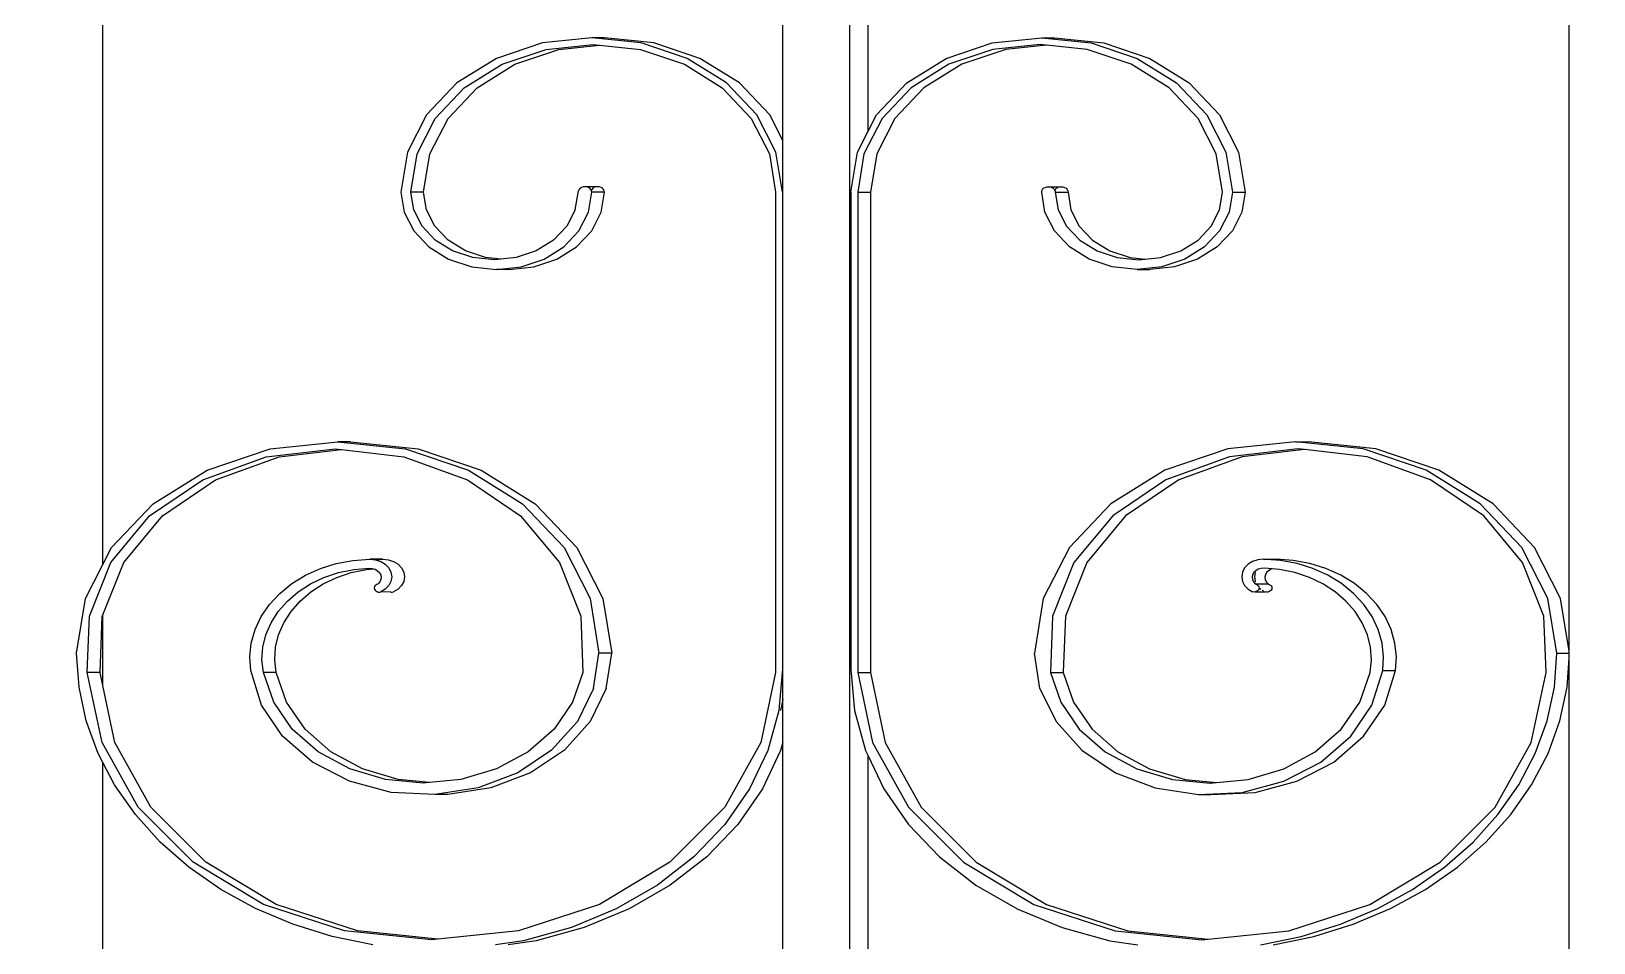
# Model space of a CAD drawing. Header units: millimetres. Extents: x 173236 to 801264, y -94969 to 615039.
# Drawn here: x 549722.2 to 550015, y -2214.4 to -2043.4 of the extents above; entities that cross this region are included whole.
import ezdxf

# ---------------------------------------------------------------- set-up
doc = ezdxf.new("R2010")
doc.units = ezdxf.units.MM
doc.header["$MEASUREMENT"] = 0
doc.header["$PDMODE"] = 2
for name, color, linetype in [('VOX-A-ANNO-DIMS', 160, 'Continuous'), ('VOX-A-STAIRS-STEPS', 140, 'Continuous'), ('VOX-A-WALL-PATT', 233, 'Continuous')]:
    doc.layers.add(name, color=color, linetype=linetype)
doc.styles.add('1.5 mm Rotis Annotative', font='', dxfattribs={"height": 1.5})
doc.styles.get('1.5 mm Rotis Annotative').set_extended_font_data('Rotis Sans Serif')
doc.dimstyles.new('1.5 mm Rotis Annotative', dxfattribs={"dimtxt": 1.5, "dimasz": 1, "dimexe": 1.5, "dimexo": 0, "dimgap": 1, "dimtad": 1, "dimdec": 0, "dimrnd": 5, "dimzin": 0, "dimdsep": 46, "dimtxsty": '1.5 mm Rotis Annotative', "dimblk": 'ARCHTICK', "dimcen": 0.09, "dimdle": 1, "dimadec": 0, "dimazin": 0, "dimtfac": 1, "dimtdec": 0, "dimtofl": 0, "dimtmove": 1, "dimatfit": 3, "dimfxl": 2, "dimfxlon": 1, "dimtolj": 1, "dimtzin": 0, "dimarcsym": 0})

# ---------------------------------------------------------------- blocks, each defined once
blk = doc.blocks.new('SS')
at = {"layer": 'VOX-A-WALL-PATT'}
for p, q in [((292474.49, -946.65), (292474.49, -501.86)), ((292602.77, -851.43), (292602.77, -567.55)), ((292606.12, -1446.61), (292606.12, -569.27)), ((292618.41, -853.16), (292618.41, -575.56)), ((292742.83, -930.8), (292742.83, -644.35)), ((292568.69, -834.34), (292559.66, -835.3)), ((292571.03, -834.34), (292562, -835.3)), ((292571.03, -834.34), (292568.69, -834.34)), ((292580.07, -835.3), (292571.03, -834.34)), ((292642, -835.3), (292651.03, -834.34)), ((292644.34, -835.3), (292653.37, -834.34)), ((292651.03, -834.34), (292653.37, -834.34)), ((292653.37, -834.34), (292662.4, -835.3)), ((292559.66, -835.3), (292551.24, -838.12)), ((292562, -835.3), (292553.58, -838.12)), ((292554.63, -839.2), (292562.68, -836.49)), ((292562.68, -836.49), (292570.15, -835.7)), ((292570.15, -835.7), (292571.32, -835.57)), ((292570.15, -835.7), (292577.61, -836.49)), ((292571.32, -835.57), (292579.95, -836.49)), ((292577.61, -836.49), (292585.67, -839.2)), ((292579.95, -836.49), (292588.01, -839.2)), ((292588.49, -838.12), (292580.07, -835.3)), ((292633.58, -838.12), (292642, -835.3)), ((292635.92, -838.12), (292644.34, -835.3)), ((292644.45, -836.49), (292636.4, -839.2)), ((292651.92, -835.7), (292644.45, -836.49)), ((292653.09, -835.57), (292651.92, -835.7)), ((292659.39, -836.49), (292651.92, -835.7)), ((292661.73, -836.49), (292653.09, -835.57)), ((292667.44, -839.2), (292659.39, -836.49)), ((292669.78, -839.2), (292661.73, -836.49)), ((292662.4, -835.3), (292670.82, -838.12)), ((292551.24, -838.12), (292544.01, -842.62)), ((292553.58, -838.12), (292546.35, -842.62)), ((292547.71, -843.49), (292554.63, -839.2)), ((292585.67, -839.2), (292592.58, -843.49)), ((292588.01, -839.2), (292594.92, -843.49)), ((292595.72, -842.62), (292588.49, -838.12)), ((292626.35, -842.62), (292633.58, -838.12)), ((292628.69, -842.62), (292635.92, -838.12)), ((292636.4, -839.2), (292629.49, -843.49)), ((292674.35, -843.49), (292667.44, -839.2)), ((292676.69, -843.49), (292669.78, -839.2)), ((292670.82, -838.12), (292678.05, -842.62)), ((292544.01, -842.62), (292538.47, -848.48)), ((292546.35, -842.62), (292540.81, -848.48)), ((292542.41, -849.1), (292547.71, -843.49)), ((292592.58, -843.49), (292597.88, -849.1)), ((292594.92, -843.49), (292600.22, -849.1)), ((292601.26, -848.48), (292595.72, -842.62)), ((292620.8, -848.48), (292626.35, -842.62)), ((292623.14, -848.48), (292628.69, -842.62)), ((292629.49, -843.49), (292624.18, -849.1)), ((292679.66, -849.1), (292674.35, -843.49)), ((292682, -849.1), (292676.69, -843.49)), ((292678.05, -842.62), (292683.6, -848.48)), ((292538.47, -848.48), (292534.98, -855.3)), ((292540.81, -848.48), (292537.32, -855.3)), ((292539.07, -855.62), (292542.41, -849.1)), ((292597.88, -849.1), (292601.22, -855.62)), ((292600.22, -849.1), (292603.56, -855.62)), ((292602.77, -851.43), (292601.26, -848.48)), ((292618.41, -853.16), (292620.8, -848.48)), ((292619.65, -855.3), (292623.14, -848.48)), ((292624.18, -849.1), (292620.85, -855.62)), ((292682.99, -855.62), (292679.66, -849.1)), ((292685.33, -855.62), (292682, -849.1)), ((292683.6, -848.48), (292687.09, -855.3)), ((292604.75, -855.3), (292602.77, -851.43)), ((292618.41, -862.62), (292618.41, -853.16)), ((292534.98, -855.3), (292533.79, -862.62)), ((292537.32, -855.3), (292536.13, -862.62)), ((292537.94, -862.62), (292539.07, -855.62)), ((292601.22, -855.62), (292602.35, -862.62)), ((292603.56, -855.62), (292604.69, -862.62)), ((292605.94, -862.62), (292604.75, -855.3)), ((292618.47, -862.62), (292619.65, -855.3)), ((292620.85, -855.62), (292619.71, -862.62)), ((292684.13, -862.62), (292682.99, -855.62)), ((292686.47, -862.62), (292685.33, -855.62)), ((292687.09, -855.3), (292688.28, -862.62)), ((292536.13, -862.62), (292533.79, -862.62)), ((292533.79, -862.62), (292534.38, -866.28)), ((292536.13, -862.62), (292536.72, -866.28)), ((292538.46, -865.83), (292537.94, -862.62)), ((292566.2, -862.62), (292565.68, -865.83)), ((292566.25, -862.36), (292566.2, -862.62)), ((292568.54, -862.62), (292566.2, -862.62)), ((292566.37, -862.11), (292566.25, -862.36)), ((292566.57, -861.91), (292566.37, -862.11)), ((292566.83, -861.75), (292566.57, -861.91)), ((292567.13, -861.64), (292566.83, -861.75)), ((292567.45, -861.61), (292567.13, -861.64)), ((292567.77, -861.64), (292567.45, -861.61)), ((292569.47, -861.64), (292567.77, -861.64)), ((292568.54, -862.62), (292568.02, -865.83)), ((292568.33, -861.91), (292568.07, -861.75)), ((292568.53, -862.11), (292568.33, -861.91)), ((292568.62, -862.29), (292568.53, -862.11)), ((292568.59, -862.36), (292568.54, -862.62)), ((292568.62, -862.29), (292568.59, -862.36)), ((292568.71, -862.11), (292568.62, -862.29)), ((292568.91, -861.91), (292568.71, -862.11)), ((292569.17, -861.75), (292568.91, -861.91)), ((292569.47, -861.64), (292569.17, -861.75)), ((292569.79, -861.61), (292569.47, -861.64)), ((292570.11, -861.64), (292569.79, -861.61)), ((292570.41, -861.75), (292570.11, -861.64)), ((292570.67, -861.91), (292570.41, -861.75)), ((292570.44, -866.28), (292571.03, -862.62)), ((292570.87, -862.11), (292570.67, -861.91)), ((292570.99, -862.36), (292570.87, -862.11)), ((292571.03, -862.62), (292570.99, -862.36)), ((292602.35, -862.62), (292602.35, -950.56)), ((292604.69, -862.62), (292602.35, -862.62)), ((292604.69, -862.62), (292604.69, -950.56)), ((292605.94, -862.62), (292605.94, -950.04)), ((292618.41, -862.62), (292618.47, -862.62)), ((292618.41, -950.04), (292618.41, -862.62)), ((292618.47, -862.62), (292618.47, -950.04)), ((292619.71, -862.62), (292619.71, -950.56)), ((292651.03, -862.62), (292651.07, -862.36)), ((292651.03, -862.62), (292653.37, -862.62)), ((292651.63, -866.28), (292651.03, -862.62)), ((292651.07, -862.36), (292651.2, -862.11)), ((292651.2, -862.11), (292651.4, -861.91)), ((292651.4, -861.91), (292651.65, -861.75)), ((292651.65, -861.75), (292651.95, -861.64)), ((292651.95, -861.64), (292652.28, -861.61)), ((292652.28, -861.61), (292652.6, -861.64)), ((292652.6, -861.64), (292654.29, -861.64)), ((292652.9, -861.75), (292653.16, -861.91)), ((292653.16, -861.91), (292653.35, -862.11)), ((292653.35, -862.11), (292653.45, -862.29)), ((292653.37, -862.62), (292653.41, -862.36)), ((292653.97, -866.28), (292653.37, -862.62)), ((292653.41, -862.36), (292653.45, -862.29)), ((292653.45, -862.29), (292653.54, -862.11)), ((292653.54, -862.11), (292653.74, -861.91)), ((292653.74, -861.91), (292653.99, -861.75)), ((292653.99, -861.75), (292654.29, -861.64)), ((292654.29, -861.64), (292654.62, -861.61)), ((292654.62, -861.61), (292654.94, -861.64)), ((292654.94, -861.64), (292655.24, -861.75)), ((292655.24, -861.75), (292655.5, -861.91)), ((292655.5, -861.91), (292655.69, -862.11)), ((292655.69, -862.11), (292655.82, -862.36)), ((292656.38, -865.83), (292655.82, -862.36)), ((292683.61, -865.83), (292684.13, -862.62)), ((292684.13, -862.62), (292686.47, -862.62)), ((292685.95, -865.83), (292686.47, -862.62)), ((292688.28, -862.62), (292687.68, -866.28)), ((292534.38, -866.28), (292536.13, -869.69)), ((292536.72, -866.28), (292538.47, -869.69)), ((292539.99, -868.82), (292538.46, -865.83)), ((292565.68, -865.83), (292564.15, -868.82)), ((292568.02, -865.83), (292566.49, -868.82)), ((292568.7, -869.69), (292570.44, -866.28)), ((292653.37, -869.69), (292651.63, -866.28)), ((292655.71, -869.69), (292653.97, -866.28)), ((292656.38, -865.83), (292657.91, -868.82)), ((292682.08, -868.82), (292683.61, -865.83)), ((292684.42, -868.82), (292685.95, -865.83)), ((292687.68, -866.28), (292685.94, -869.69)), ((292542.42, -871.39), (292539.99, -868.82)), ((292564.15, -868.82), (292561.72, -871.39)), ((292566.49, -868.82), (292564.06, -871.39)), ((292657.91, -868.82), (292660.34, -871.39)), ((292679.65, -871.39), (292682.08, -868.82)), ((292681.99, -871.39), (292684.42, -868.82)), ((292536.13, -869.69), (292538.9, -872.62)), ((292538.47, -869.69), (292541.24, -872.62)), ((292545.59, -873.36), (292542.42, -871.39)), ((292561.72, -871.39), (292558.55, -873.36)), ((292564.06, -871.39), (292560.89, -873.36)), ((292565.92, -872.62), (292568.7, -869.69)), ((292656.14, -872.62), (292653.37, -869.69)), ((292658.48, -872.62), (292655.71, -869.69)), ((292660.34, -871.39), (292663.51, -873.36)), ((292676.48, -873.36), (292679.65, -871.39)), ((292678.82, -873.36), (292681.99, -871.39)), ((292685.94, -869.69), (292683.16, -872.62)), ((292538.9, -872.62), (292542.52, -874.87)), ((292541.24, -872.62), (292544.86, -874.87)), ((292542.52, -874.87), (292546.72, -876.28)), ((292544.86, -874.87), (292549.06, -876.28)), ((292549.28, -874.6), (292545.59, -873.36)), ((292552.07, -874.89), (292549.28, -874.6)), ((292554.86, -874.6), (292552.07, -874.89)), ((292553.24, -875.02), (292552.07, -874.89)), ((292557.2, -874.6), (292553.24, -875.02)), ((292558.55, -873.36), (292554.86, -874.6)), ((292560.89, -873.36), (292557.2, -874.6)), ((292558.1, -876.28), (292562.31, -874.87)), ((292562.31, -874.87), (292565.92, -872.62)), ((292659.76, -874.87), (292656.14, -872.62)), ((292662.1, -874.87), (292658.48, -872.62)), ((292663.97, -876.28), (292659.76, -874.87)), ((292666.31, -876.28), (292662.1, -874.87)), ((292663.51, -873.36), (292667.2, -874.6)), ((292667.2, -874.6), (292669.99, -874.89)), ((292669.99, -874.89), (292672.79, -874.6)), ((292669.99, -874.89), (292671.16, -875.02)), ((292671.16, -875.02), (292675.13, -874.6)), ((292672.79, -874.6), (292676.48, -873.36)), ((292675.13, -874.6), (292678.82, -873.36)), ((292679.55, -874.87), (292675.34, -876.28)), ((292683.16, -872.62), (292679.55, -874.87)), ((292546.72, -876.28), (292551.24, -876.76)), ((292549.06, -876.28), (292553.58, -876.76)), ((292553.58, -876.76), (292551.24, -876.76)), ((292553.58, -876.76), (292558.1, -876.28)), ((292668.48, -876.76), (292663.97, -876.28)), ((292670.82, -876.76), (292666.31, -876.28)), ((292668.48, -876.76), (292670.82, -876.76)), ((292675.34, -876.28), (292670.82, -876.76)), ((292509.86, -909.63), (292522.23, -908.31)), ((292512.2, -909.63), (292524.57, -908.31)), ((292524.57, -908.31), (292522.23, -908.31)), ((292524.57, -908.31), (292536.94, -909.63)), ((292697.5, -908.31), (292685.13, -909.63)), ((292699.84, -908.31), (292687.47, -909.63)), ((292697.5, -908.31), (292699.84, -908.31)), ((292712.21, -909.63), (292699.84, -908.31)), ((292498.33, -913.5), (292509.86, -909.63)), ((292499.87, -915.26), (292511.48, -911.07)), ((292500.67, -913.5), (292512.2, -909.63)), ((292511.48, -911.07), (292522.91, -909.76)), ((292522.91, -909.76), (292524.08, -909.63)), ((292522.91, -909.76), (292534.33, -911.07)), ((292524.08, -909.63), (292536.67, -911.07)), ((292534.33, -911.07), (292545.95, -915.26)), ((292536.67, -911.07), (292548.29, -915.26)), ((292536.94, -909.63), (292548.47, -913.5)), ((292685.13, -909.63), (292673.6, -913.5)), ((292687.47, -909.63), (292675.94, -913.5)), ((292687.73, -911.07), (292676.12, -915.26)), ((292699.16, -909.76), (292687.73, -911.07)), ((292700.33, -909.63), (292699.16, -909.76)), ((292710.58, -911.07), (292699.16, -909.76)), ((292712.92, -911.07), (292700.33, -909.63)), ((292722.2, -915.26), (292710.58, -911.07)), ((292723.74, -913.5), (292712.21, -909.63)), ((292724.54, -915.26), (292712.92, -911.07)), ((292488.43, -919.65), (292498.33, -913.5)), ((292490.77, -919.65), (292500.67, -913.5)), ((292548.47, -913.5), (292558.37, -919.65)), ((292673.6, -913.5), (292663.7, -919.65)), ((292675.94, -913.5), (292666.04, -919.65)), ((292733.64, -919.65), (292723.74, -913.5)), ((292490.14, -921.9), (292499.87, -915.26)), ((292545.95, -915.26), (292555.68, -921.9)), ((292548.29, -915.26), (292558.02, -921.9)), ((292676.12, -915.26), (292666.38, -921.9)), ((292731.93, -921.9), (292722.2, -915.26)), ((292734.27, -921.9), (292724.54, -915.26)), ((292480.83, -927.67), (292488.43, -919.65)), ((292483.17, -927.67), (292490.77, -919.65)), ((292558.37, -919.65), (292565.96, -927.67)), ((292663.7, -919.65), (292656.1, -927.67)), ((292666.04, -919.65), (292658.44, -927.67)), ((292741.23, -927.67), (292733.64, -919.65)), ((292483.04, -930.45), (292490.14, -921.9)), ((292555.68, -921.9), (292562.78, -930.45)), ((292558.02, -921.9), (292565.12, -930.45)), ((292666.38, -921.9), (292659.29, -930.45)), ((292739.02, -930.45), (292731.93, -921.9)), ((292741.36, -930.45), (292734.27, -921.9)), ((292476.06, -937.02), (292480.83, -927.67)), ((292478.4, -937.02), (292483.17, -927.67)), ((292565.96, -927.67), (292570.74, -937.02)), ((292656.1, -927.67), (292651.33, -937.02)), ((292658.44, -927.67), (292653.67, -937.02)), ((292742.83, -930.8), (292741.23, -927.67)), ((292479.14, -940.26), (292483.04, -930.45)), ((292516.3, -932.76), (292519.04, -931.52)), ((292518.64, -932.76), (292521.38, -931.52)), ((292519.04, -931.52), (292521.95, -930.61)), ((292521.38, -931.52), (292524.29, -930.61)), ((292521.95, -930.61), (292525, -930.04)), ((292524.29, -930.61), (292527.34, -930.04)), ((292524.69, -932.28), (292527.48, -931.7)), ((292525, -930.04), (292528.12, -929.81)), ((292527.34, -930.04), (292529.06, -929.91)), ((292527.48, -931.7), (292528.83, -931.59)), ((292530.46, -929.81), (292528.12, -929.81)), ((292528.12, -929.81), (292529.06, -929.91)), ((292528.83, -931.59), (292530.33, -931.45)), ((292528.83, -931.59), (292529.06, -931.66)), ((292529.06, -929.91), (292530.46, -929.81)), ((292529.06, -931.66), (292529.51, -931.92)), ((292529.51, -931.92), (292529.86, -932.27)), ((292530.33, -931.45), (292530.88, -931.5)), ((292530.46, -929.81), (292531.49, -929.92)), ((292530.88, -931.5), (292531.4, -931.66)), ((292531.4, -931.66), (292531.85, -931.92)), ((292531.49, -929.92), (292532.45, -930.24)), ((292531.85, -931.92), (292532.2, -932.27)), ((292532.45, -930.24), (292533.27, -930.75)), ((292533.27, -930.75), (292533.9, -931.42)), ((292533.9, -931.42), (292534.3, -932.2)), ((292562.78, -930.45), (292566.68, -940.26)), ((292565.12, -930.45), (292569.02, -940.26)), ((292659.29, -930.45), (292655.39, -940.26)), ((292688.16, -931.42), (292687.77, -932.2)), ((292688.8, -930.75), (292688.16, -931.42)), ((292689.62, -930.24), (292688.8, -930.75)), ((292690.58, -929.92), (292689.62, -930.24)), ((292690.5, -931.42), (292690.11, -932.2)), ((292691.14, -930.75), (292690.5, -931.42)), ((292691.61, -929.81), (292690.58, -929.92)), ((292691.96, -930.24), (292691.14, -930.75)), ((292691.61, -929.81), (292693.95, -929.81)), ((292692.92, -929.92), (292691.61, -929.81)), ((292692.92, -929.92), (292691.96, -930.24)), ((292692.56, -931.92), (292692.21, -932.27)), ((292693.01, -931.66), (292692.56, -931.92)), ((292693.95, -929.81), (292692.92, -929.92)), ((292693.24, -931.59), (292693.01, -931.66)), ((292693.53, -931.5), (292693.24, -931.59)), ((292694.59, -931.7), (292693.24, -931.59)), ((292694.08, -931.45), (292693.53, -931.5)), ((292697.06, -930.04), (292693.95, -929.81)), ((292696.93, -931.7), (292694.08, -931.45)), ((292697.37, -932.28), (292694.59, -931.7)), ((292699.71, -932.28), (292696.93, -931.7)), ((292700.11, -930.61), (292697.06, -930.04)), ((292703.03, -931.52), (292700.11, -930.61)), ((292705.76, -932.76), (292703.03, -931.52)), ((292742.83, -940.02), (292739.02, -930.45)), ((292745.27, -940.26), (292741.36, -930.45)), ((292746.01, -937.02), (292742.83, -930.8)), ((292511.6, -936.08), (292513.81, -934.28)), ((292513.81, -934.28), (292516.3, -932.76)), ((292513.94, -936.08), (292516.15, -934.28)), ((292516.15, -934.28), (292518.64, -932.76)), ((292517.31, -935.79), (292519.56, -934.34)), ((292519.56, -934.34), (292522.04, -933.16)), ((292522.04, -933.16), (292524.69, -932.28)), ((292528.94, -934.89), (292528.91, -935.09)), ((292529.03, -934.71), (292528.94, -934.89)), ((292529.18, -934.55), (292529.03, -934.71)), ((292529.37, -934.43), (292529.18, -934.55)), ((292529.6, -934.35), (292529.37, -934.43)), ((292529.92, -933.98), (292529.6, -934.35)), ((292531.94, -934.35), (292529.6, -934.35)), ((292529.86, -932.27), (292530.08, -932.68)), ((292530.12, -933.56), (292529.92, -933.98)), ((292530.08, -932.68), (292530.17, -933.12)), ((292530.17, -933.12), (292530.12, -933.56)), ((292531.28, -934.89), (292531.25, -935.09)), ((292531.37, -934.71), (292531.28, -934.89)), ((292531.52, -934.55), (292531.37, -934.71)), ((292531.65, -934.46), (292531.52, -934.55)), ((292531.67, -934.43), (292531.65, -934.46)), ((292531.71, -934.43), (292531.67, -934.43)), ((292531.94, -934.35), (292531.71, -934.43)), ((292531.96, -933.87), (292531.9, -933.98)), ((292532.26, -933.98), (292531.94, -934.35)), ((292532.09, -933.03), (292531.96, -933.87)), ((292531.97, -932.27), (292532.09, -933.03)), ((292532.2, -932.27), (292532.42, -932.68)), ((292532.46, -933.56), (292532.26, -933.98)), ((292532.42, -932.68), (292532.51, -933.12)), ((292532.51, -933.12), (292532.46, -933.56)), ((292533.9, -934.64), (292533.27, -935.31)), ((292534.3, -933.87), (292533.9, -934.64)), ((292534.3, -932.2), (292534.43, -933.03)), ((292534.43, -933.03), (292534.3, -933.87)), ((292687.77, -932.2), (292687.63, -933.03)), ((292687.63, -933.03), (292687.77, -933.87)), ((292687.77, -933.87), (292688.16, -934.64)), ((292688.16, -934.64), (292688.8, -935.31)), ((292690.11, -932.2), (292689.97, -933.03)), ((292689.97, -933.03), (292690.11, -933.87)), ((292690.11, -933.87), (292690.5, -934.64)), ((292690.5, -934.64), (292691.14, -935.31)), ((292691.98, -932.68), (292691.89, -933.12)), ((292691.89, -933.12), (292691.95, -933.56)), ((292691.95, -933.56), (292692.14, -933.98)), ((292692.21, -932.27), (292691.98, -932.68)), ((292692.14, -933.98), (292692.47, -934.35)), ((292692.47, -934.35), (292692.69, -934.43)), ((292692.69, -934.43), (292692.89, -934.55)), ((292692.89, -934.55), (292693.04, -934.71)), ((292693.04, -934.71), (292693.13, -934.89)), ((292693.13, -934.89), (292693.16, -935.09)), ((292700.03, -933.16), (292697.37, -932.28)), ((292702.37, -933.16), (292699.71, -932.28)), ((292702.5, -934.34), (292700.03, -933.16)), ((292704.84, -934.34), (292702.37, -933.16)), ((292704.75, -935.79), (292702.5, -934.34)), ((292707.09, -935.79), (292704.84, -934.34)), ((292708.26, -934.28), (292705.76, -932.76)), ((292710.47, -936.08), (292708.26, -934.28)), ((292474.49, -946.65), (292476.06, -937.02)), ((292476.77, -947.04), (292478.4, -937.02)), ((292509.72, -938.11), (292511.6, -936.08)), ((292512.06, -938.11), (292513.94, -936.08)), ((292513.67, -939.37), (292515.34, -937.48)), ((292515.34, -937.48), (292517.31, -935.79)), ((292528.91, -935.09), (292528.94, -935.29)), ((292528.94, -935.29), (292529.04, -935.47)), ((292529.04, -935.47), (292529.19, -935.63)), ((292529.19, -935.63), (292529.39, -935.75)), ((292529.39, -935.75), (292529.62, -935.83)), ((292529.62, -935.83), (292529.86, -935.85)), ((292529.86, -935.85), (292530.11, -935.82)), ((292530.22, -935.75), (292530.11, -935.82)), ((292531.94, -935.82), (292530.11, -935.82)), ((292530.67, -935.47), (292530.41, -935.63)), ((292531.14, -935.09), (292530.95, -935.29)), ((292531.25, -935.09), (292531.28, -935.29)), ((292531.28, -935.29), (292531.38, -935.47)), ((292531.38, -935.47), (292531.53, -935.63)), ((292531.53, -935.63), (292531.73, -935.75)), ((292531.73, -935.75), (292531.94, -935.82)), ((292531.94, -935.82), (292532.2, -935.85)), ((292532.2, -935.85), (292532.45, -935.82)), ((292533.27, -935.31), (292532.45, -935.82)), ((292570.74, -937.02), (292572.37, -947.04)), ((292651.33, -937.02), (292649.7, -947.04)), ((292653.67, -937.02), (292652.04, -947.04)), ((292688.8, -935.31), (292689.62, -935.82)), ((292689.86, -935.85), (292689.62, -935.82)), ((292690.11, -935.83), (292689.86, -935.85)), ((292690.11, -935.83), (292691.96, -935.82)), ((292691.14, -935.31), (292691.96, -935.82)), ((292692.2, -935.85), (292691.96, -935.82)), ((292692.45, -935.83), (292692.2, -935.85)), ((292692.68, -935.75), (292692.45, -935.83)), ((292692.87, -935.63), (292692.68, -935.75)), ((292693.03, -935.47), (292692.87, -935.63)), ((292693.12, -935.29), (292693.03, -935.47)), ((292693.16, -935.09), (292693.12, -935.29)), ((292706.73, -937.48), (292704.75, -935.79)), ((292708.39, -939.37), (292706.73, -937.48)), ((292709.07, -937.48), (292707.09, -935.79)), ((292710.73, -939.37), (292709.07, -937.48)), ((292712.35, -938.11), (292710.47, -936.08)), ((292747.64, -947.04), (292746.01, -937.02)), ((292478.73, -950.56), (292479.14, -940.26)), ((292507.09, -942.69), (292508.2, -940.33)), ((292508.2, -940.33), (292509.72, -938.11)), ((292509.43, -942.69), (292510.54, -940.33)), ((292510.54, -940.33), (292512.06, -938.11)), ((292512.36, -941.44), (292513.67, -939.37)), ((292566.68, -940.26), (292567.09, -950.56)), ((292569.02, -940.26), (292569.43, -950.56)), ((292655.39, -940.26), (292654.98, -950.56)), ((292709.71, -941.44), (292708.39, -939.37)), ((292712.05, -941.44), (292710.73, -939.37)), ((292713.86, -940.33), (292712.35, -938.11)), ((292714.98, -942.69), (292713.86, -940.33)), ((292742.83, -952.96), (292742.83, -940.02)), ((292742.93, -940.26), (292742.83, -940.02)), ((292743.34, -950.56), (292742.93, -940.26)), ((292745.68, -950.56), (292745.27, -940.26)), ((292506.38, -945.17), (292507.09, -942.69)), ((292508.72, -945.17), (292509.43, -942.69)), ((292511.41, -943.64), (292512.36, -941.44)), ((292710.66, -943.64), (292709.71, -941.44)), ((292713, -943.64), (292712.05, -941.44)), ((292715.68, -945.17), (292714.98, -942.69)), ((292506.12, -947.69), (292506.38, -945.17)), ((292508.46, -947.69), (292508.72, -945.17)), ((292510.7, -948.24), (292510.85, -945.92)), ((292510.85, -945.92), (292511.41, -943.64)), ((292711.21, -945.92), (292710.66, -943.64)), ((292711.37, -948.24), (292711.21, -945.92)), ((292713.55, -945.92), (292713, -943.64)), ((292713.71, -948.24), (292713.55, -945.92)), ((292715.95, -947.69), (292715.68, -945.17)), ((292474.49, -947.04), (292474.49, -946.65)), ((292476.77, -947.04), (292474.49, -947.04)), ((292474.49, -947.93), (292474.49, -947.04)), ((292474.87, -953.27), (292474.49, -947.93)), ((292474.49, -1052.92), (292474.49, -947.93)), ((292477.21, -953.27), (292476.77, -947.04)), ((292506.28, -950.22), (292506.12, -947.69)), ((292508.62, -950.22), (292508.46, -947.69)), ((292510.94, -950.56), (292510.7, -948.24)), ((292571.36, -953.49), (292572.37, -947.04)), ((292649.7, -947.04), (292652.04, -947.04)), ((292650.7, -953.49), (292649.7, -947.04)), ((292653.04, -953.49), (292652.04, -947.04)), ((292711.12, -950.56), (292711.37, -948.24)), ((292713.46, -950.56), (292713.71, -948.24)), ((292715.78, -950.22), (292715.95, -947.69)), ((292747.19, -953.27), (292747.64, -947.04)), ((292481.43, -963.36), (292478.73, -950.56)), ((292508.26, -956.53), (292506.28, -950.22)), ((292508.62, -950.22), (292506.28, -950.22)), ((292510.6, -956.53), (292508.62, -950.22)), ((292512.83, -955.99), (292510.94, -950.56)), ((292567.09, -950.56), (292565.2, -955.99)), ((292569.43, -950.56), (292567.09, -950.56)), ((292569.43, -950.56), (292567.54, -955.99)), ((292602.35, -950.56), (292599.66, -963.36)), ((292604.69, -950.56), (292602, -963.36)), ((292604.69, -950.56), (292602.35, -950.56)), ((292605.94, -950.04), (292605.26, -957.52)), ((292618.41, -950.04), (292618.47, -950.04)), ((292618.41, -950.56), (292618.41, -950.04)), ((292618.41, -950.56), (292618.51, -950.56)), ((292618.41, -955.48), (292618.41, -950.56)), ((292618.47, -950.04), (292618.51, -950.56)), ((292618.51, -950.56), (292619.14, -957.52)), ((292619.71, -950.56), (292622.41, -963.36)), ((292654.98, -950.56), (292656.86, -955.99)), ((292709.23, -955.99), (292711.12, -950.56)), ((292711.12, -950.56), (292713.46, -950.56)), ((292711.57, -955.99), (292713.46, -950.56)), ((292713.81, -956.53), (292715.78, -950.22)), ((292742.83, -952.96), (292743.34, -950.56)), ((292742.98, -963.36), (292745.68, -950.56)), ((292743.34, -950.56), (292745.68, -950.56)), ((292476.19, -959.42), (292474.87, -953.27)), ((292478.53, -959.42), (292477.21, -953.27)), ((292571.36, -953.49), (292568.4, -959.54)), ((292650.7, -953.49), (292653.66, -959.54)), ((292653.04, -953.49), (292656, -959.54)), ((292740.64, -963.36), (292742.83, -952.96)), ((292745.88, -959.42), (292747.19, -953.27)), ((292512.11, -962.23), (292508.26, -956.53)), ((292514.45, -962.23), (292510.6, -956.53)), ((292516.23, -960.91), (292512.83, -955.99)), ((292565.2, -955.99), (292561.8, -960.91)), ((292567.54, -955.99), (292564.14, -960.91)), ((292605.26, -957.52), (292603.25, -964.83)), ((292618.41, -955.48), (292618.84, -957.52)), ((292618.41, -963.34), (292618.41, -955.48)), ((292619.14, -957.52), (292621.16, -964.83)), ((292656.86, -955.99), (292660.26, -960.91)), ((292705.83, -960.91), (292709.23, -955.99)), ((292708.17, -960.91), (292711.57, -955.99)), ((292709.96, -962.23), (292713.81, -956.53)), ((292478.37, -965.4), (292476.19, -959.42)), ((292480.71, -965.4), (292478.53, -959.42)), ((292568.4, -959.54), (292563.68, -964.8)), ((292653.66, -959.54), (292658.38, -964.8)), ((292656, -959.54), (292660.72, -964.8)), ((292743.7, -965.4), (292745.88, -959.42)), ((292488.02, -975.19), (292481.43, -963.36)), ((292517.59, -966.98), (292512.11, -962.23)), ((292519.93, -966.98), (292514.45, -962.23)), ((292520.96, -965.06), (292516.23, -960.91)), ((292561.8, -960.91), (292557.08, -965.06)), ((292564.14, -960.91), (292559.42, -965.06)), ((292599.66, -963.36), (292593.07, -975.19)), ((292602, -963.36), (292595.41, -975.19)), ((292618.41, -963.34), (292618.82, -964.83)), ((292618.41, -1037.51), (292618.41, -963.34)), ((292622.41, -963.36), (292629, -975.19)), ((292660.26, -960.91), (292664.99, -965.06)), ((292701.11, -965.06), (292705.83, -960.91)), ((292703.45, -965.06), (292708.17, -960.91)), ((292704.47, -966.98), (292709.96, -962.23)), ((292734.05, -975.19), (292740.64, -963.36)), ((292736.39, -975.19), (292742.98, -963.36)), ((292481.38, -971.15), (292478.37, -965.4)), ((292483.72, -971.15), (292480.71, -965.4)), ((292526.74, -968.19), (292520.96, -965.06)), ((292557.08, -965.06), (292551.29, -968.19)), ((292559.42, -965.06), (292553.63, -968.19)), ((292563.68, -964.8), (292557.49, -968.94)), ((292602.77, -965.84), (292599.94, -971.83)), ((292603.25, -964.83), (292602.77, -965.84)), ((292602.77, -1035.01), (292602.77, -965.84)), ((292618.82, -964.83), (292622.13, -971.83)), ((292621.16, -964.83), (292624.47, -971.83)), ((292658.38, -964.8), (292664.57, -968.94)), ((292660.72, -964.8), (292666.91, -968.94)), ((292664.99, -965.06), (292670.78, -968.19)), ((292695.32, -968.19), (292701.11, -965.06)), ((292697.66, -968.19), (292703.45, -965.06)), ((292742.83, -967.06), (292743.7, -965.4)), ((292524.36, -970.48), (292517.59, -966.98)), ((292526.7, -970.48), (292519.93, -966.98)), ((292533.27, -970.14), (292526.74, -968.19)), ((292551.29, -968.19), (292544.76, -970.14)), ((292553.63, -968.19), (292547.1, -970.14)), ((292557.49, -968.94), (292550.23, -971.7)), ((292664.57, -968.94), (292671.84, -971.7)), ((292666.91, -968.94), (292674.18, -971.7)), ((292670.78, -968.19), (292677.31, -970.14)), ((292688.79, -970.14), (292695.32, -968.19)), ((292691.13, -970.14), (292697.66, -968.19)), ((292697.7, -970.48), (292704.47, -966.98)), ((292740.68, -971.15), (292742.83, -967.06)), ((292742.83, -1033.79), (292742.83, -967.06)), ((292485.19, -976.57), (292481.38, -971.15)), ((292487.53, -976.57), (292483.72, -971.15)), ((292531.99, -972.5), (292524.36, -970.48)), ((292534.33, -972.5), (292526.7, -970.48)), ((292539.02, -970.69), (292533.27, -970.14)), ((292544.76, -970.14), (292539.02, -970.69)), ((292540.19, -970.81), (292539.02, -970.69)), ((292547.1, -970.14), (292540.19, -970.81)), ((292550.23, -971.7), (292542.34, -972.91)), ((292599.94, -971.83), (292595.4, -978.37)), ((292622.13, -971.83), (292626.66, -978.37)), ((292624.47, -971.83), (292629, -978.37)), ((292671.84, -971.7), (292679.72, -972.91)), ((292674.18, -971.7), (292682.06, -972.91)), ((292677.31, -970.14), (292683.05, -970.69)), ((292683.05, -970.69), (292688.79, -970.14)), ((292683.05, -970.69), (292684.22, -970.81)), ((292684.22, -970.81), (292691.13, -970.14)), ((292690.07, -972.5), (292697.7, -970.48)), ((292736.88, -976.57), (292740.68, -971.15)), ((292540, -972.91), (292531.99, -972.5)), ((292542.34, -972.91), (292534.33, -972.5)), ((292542.34, -972.91), (292540, -972.91)), ((292679.72, -972.91), (292682.06, -972.91)), ((292682.06, -972.91), (292690.07, -972.5)), ((292489.73, -981.61), (292485.19, -976.57)), ((292492.07, -981.61), (292487.53, -976.57)), ((292498.08, -985.3), (292488.02, -975.19)), ((292593.07, -975.19), (292583.01, -985.3)), ((292595.41, -975.19), (292585.35, -985.3)), ((292629, -975.19), (292639.06, -985.3)), ((292723.99, -985.3), (292734.05, -975.19)), ((292726.33, -985.3), (292736.39, -975.19)), ((292732.33, -981.61), (292736.88, -976.57)), ((292595.4, -978.37), (292589.74, -984.3)), ((292626.66, -978.37), (292632.32, -984.3)), ((292629, -978.37), (292634.66, -984.3)), ((292494.96, -986.19), (292489.73, -981.61)), ((292497.3, -986.19), (292492.07, -981.61)), ((292727.11, -986.19), (292732.33, -981.61)), ((292500.8, -990.26), (292494.96, -986.19)), ((292503.14, -990.26), (292497.3, -986.19)), ((292510.95, -993.02), (292498.08, -985.3)), ((292583.01, -985.3), (292570.13, -993.02)), ((292585.35, -985.3), (292572.47, -993.02)), ((292589.74, -984.3), (292583.07, -989.49)), ((292632.32, -984.3), (292638.99, -989.49)), ((292634.66, -984.3), (292641.33, -989.49)), ((292639.06, -985.3), (292651.94, -993.02)), ((292711.11, -993.02), (292723.99, -985.3)), ((292713.45, -993.02), (292726.33, -985.3)), ((292721.27, -990.26), (292727.11, -986.19)), ((292507.18, -993.76), (292500.8, -990.26)), ((292509.52, -993.76), (292503.14, -990.26)), ((292583.07, -989.49), (292575.54, -993.84)), ((292638.99, -989.49), (292646.53, -993.84)), ((292641.33, -989.49), (292648.87, -993.84)), ((292714.89, -993.76), (292721.27, -990.26)), ((292514.01, -996.64), (292507.18, -993.76)), ((292516.35, -996.64), (292509.52, -993.76)), ((292525.82, -997.86), (292510.95, -993.02)), ((292570.13, -993.02), (292555.26, -997.86)), ((292572.47, -993.02), (292557.6, -997.86)), ((292575.54, -993.84), (292567.3, -997.26)), ((292646.53, -993.84), (292654.76, -997.26)), ((292648.87, -993.84), (292657.1, -997.26)), ((292651.94, -993.02), (292666.8, -997.86)), ((292696.25, -997.86), (292711.11, -993.02)), ((292698.59, -997.86), (292713.45, -993.02)), ((292708.06, -996.64), (292714.89, -993.76)), ((292521.2, -998.88), (292514.01, -996.64)), ((292523.54, -998.88), (292516.35, -996.64)), ((292540.54, -999.39), (292525.82, -997.86)), ((292555.26, -997.86), (292540.54, -999.39)), ((292557.6, -997.86), (292541.71, -999.51)), ((292567.3, -997.26), (292558.54, -999.67)), ((292654.76, -997.26), (292663.52, -999.67)), ((292657.1, -997.26), (292665.86, -999.67)), ((292666.8, -997.86), (292681.52, -999.39)), ((292681.52, -999.39), (292696.25, -997.86)), ((292682.69, -999.51), (292698.59, -997.86)), ((292700.87, -998.88), (292708.06, -996.64)), ((292528.66, -1000.42), (292521.2, -998.88)), ((292531, -1000.42), (292523.54, -998.88)), ((292541.71, -999.51), (292540.54, -999.39)), ((292558.54, -999.67), (292553.41, -1000.42)), ((292663.52, -999.67), (292668.66, -1000.42)), ((292665.86, -999.67), (292671, -1000.42)), ((292681.52, -999.39), (292682.69, -999.51)), ((292693.4, -1000.42), (292700.87, -998.88))]:
    blk.add_line(p, q, dxfattribs=at)
blk = doc.blocks.new('_ArchTick')
at = {"color": 0, "linetype": 'ByBlock', "const_width": 0.15}
blk.add_lwpolyline([(-0.5, -0.5), (0.5, 0.5)], dxfattribs=at)
blk = doc.blocks.new('*D661')
at = {"layer": 'Defpoints', "color": 0, "transparency": 16777216}
for p in [(537437.71, -1723.82), (553695.97, -1723.82), (547999.44, -4473.82)]:
    blk.add_point(p, dxfattribs=at)
at = {"layer": 'VOX-A-ANNO-DIMS', "color": 0, "lineweight": -2, "transparency": 16777216}
for p, q in [((537437.71, -4573.82), (537437.71, -1623.82)), ((537637.71, -1723.82), (537287.71, -1723.82)), ((537637.71, -4473.82), (537287.71, -4473.82))]:
    blk.add_line(p, q, dxfattribs=at)
at = {"layer": 'VOX-A-ANNO-DIMS', "color": 0, "lineweight": -2, "transparency": 16777216, "xscale": 100, "yscale": 100, "zscale": 100}
for p, rotation in [((537437.71, -1723.82), 90), ((537437.71, -4473.82), 270)]:
    blk.add_blockref('_ArchTick', p, dxfattribs=dict(at, rotation=rotation))
at = {"layer": 'VOX-A-ANNO-DIMS', "color": 0, "transparency": 16777216, "insert": (537261.51, -3098.82), "char_height": 150, "attachment_point": 5, "rotation": 90, "style": '1.5 mm Rotis Annotative'}
blk.add_mtext('\\A1;2750', dxfattribs=at)
blk = doc.blocks.new('*D665')
at = {"layer": 'Defpoints', "color": 0, "transparency": 16777216}
for p in [(641539.18, 61543.32), (642299.94, 61543.32), (642299.94, 61417.89), (536630.73, -523.82), (560469.09, -523.82), (547516.89, -20473.82)]:
    blk.add_point(p, dxfattribs=at)
at = {"layer": 'VOX-A-ANNO-DIMS', "color": 0, "lineweight": -2, "transparency": 16777216}
for p, q in [((641539.18, 61543.32), (641539.18, 61267.89)), ((642299.94, 61543.32), (642299.94, 61267.89)), ((641439.18, 61417.89), (642399.94, 61417.89)), ((536630.73, -20573.82), (536630.73, -423.82)), ((536830.73, -523.82), (536480.73, -523.82)), ((536830.73, -20473.82), (536480.73, -20473.82))]:
    blk.add_line(p, q, dxfattribs=at)
at = {"layer": 'VOX-A-ANNO-DIMS', "color": 0, "lineweight": -2, "transparency": 16777216, "xscale": 100, "yscale": 100, "zscale": 100}
for p, rotation in [((641539.18, 61417.89), 180), ((536630.73, -523.82), 90), ((536630.73, -20473.82), 270)]:
    blk.add_blockref('_ArchTick', p, dxfattribs=dict(at, rotation=rotation))
blk.add_blockref('_ArchTick', (642299.94, 61417.89), dxfattribs=at)
at = {"layer": 'VOX-A-ANNO-DIMS', "color": 0, "transparency": 16777216, "insert": (641919.56, 61594.09), "char_height": 150, "attachment_point": 5, "style": '1.5 mm Rotis Annotative'}
blk.add_mtext('\\A1;760', dxfattribs=at)
at = {"layer": 'VOX-A-ANNO-DIMS', "color": 0, "transparency": 16777216, "insert": (536454.54, -10498.82), "char_height": 150, "attachment_point": 5, "rotation": 90, "style": '1.5 mm Rotis Annotative'}
blk.add_mtext('\\A1;19950', dxfattribs=at)

msp = doc.modelspace()

# ---------------------------------------------------------------- block references
at = {"layer": 'VOX-A-STAIRS-STEPS', "xscale": -1.024232788984593, "yscale": 1.024232788984593, "zscale": 1.024232788984593}
msp.add_blockref('SS', (849572.41, -1190.1), dxfattribs=at)

# ---------------------------------------------------------------- dimensions: what is measured, and where the dimension line sits
at = {"layer": 'VOX-A-ANNO-DIMS'}
for base, p1, p2, picture, middle in [((536630.73, -523.82), (547516.89, -20473.82), (560469.09, -523.82), '*D665', (536454.54, -10498.82)), ((537437.71, -1723.82), (547999.44, -4473.82), (553695.97, -1723.82), '*D661', (537261.51, -3098.82))]:
    dim = msp.add_linear_dim(base=base, p1=p1, p2=p2, angle=270, dimstyle='1.5 mm Rotis Annotative', dxfattribs=at)
    dim.commit()
    dim.dimension.update_dxf_attribs({"geometry": picture, "text_midpoint": middle})

doc.saveas('drawing.dxf')
